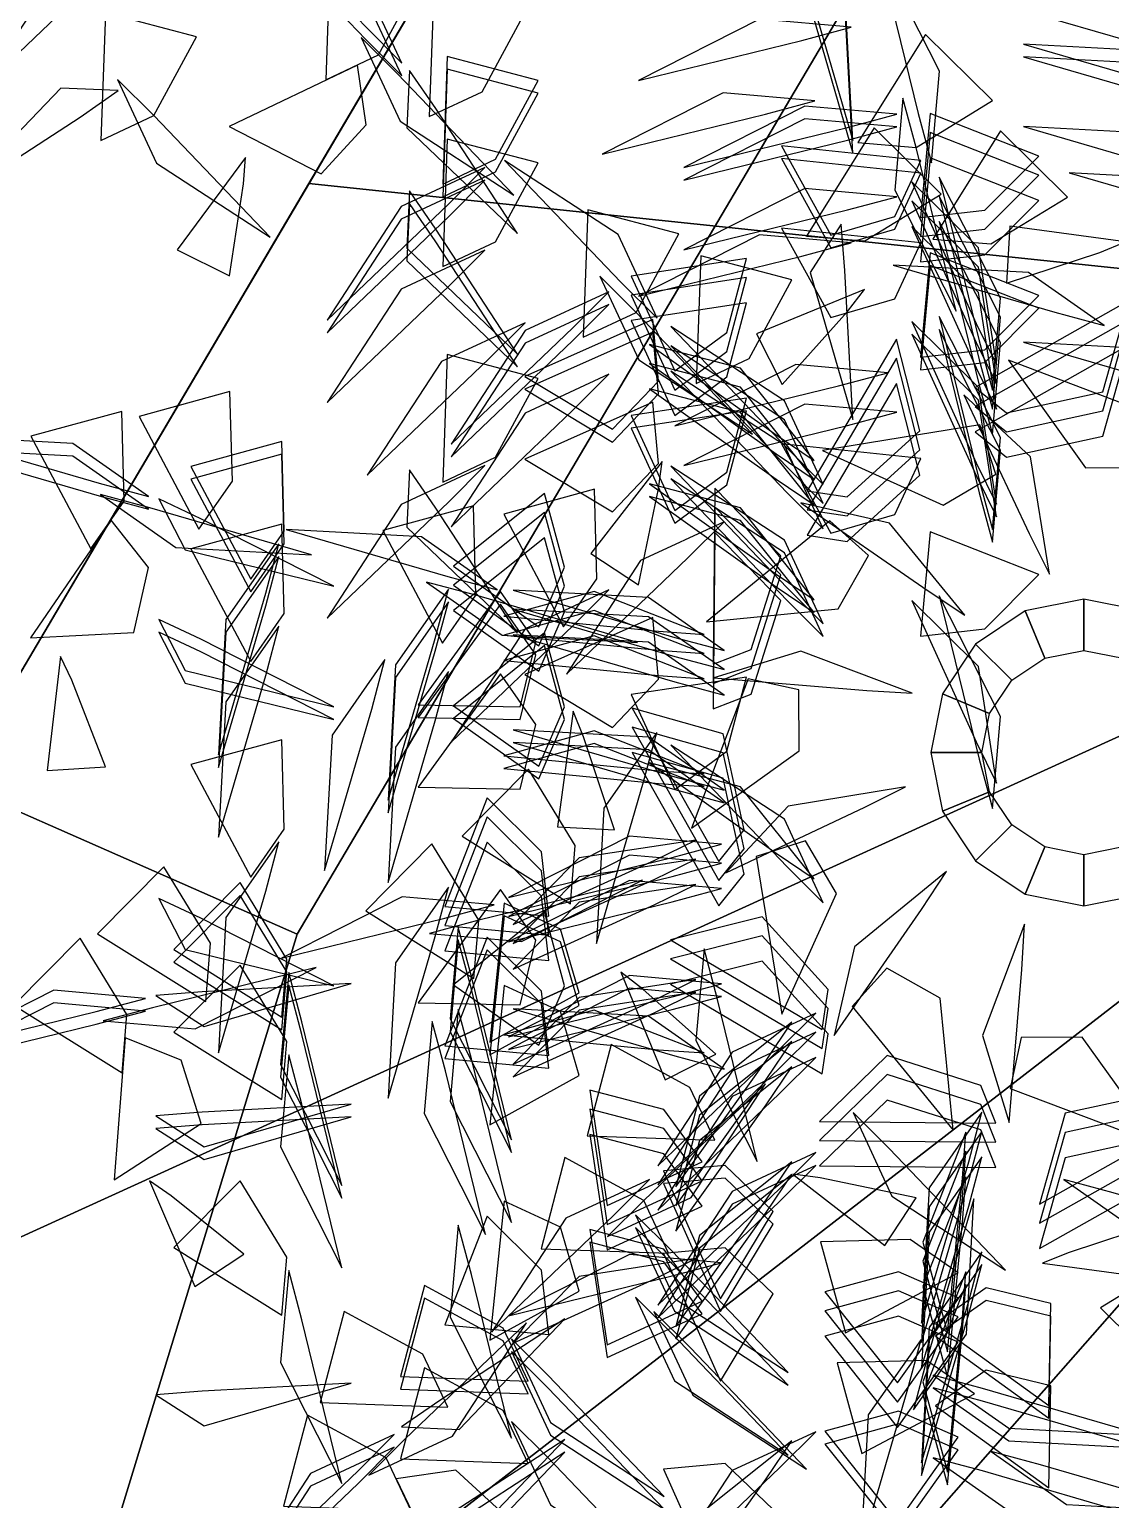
# Model space of a CAD drawing. Header units: millimetres. Extents: x 116.8 to 135.8, y -35.1 to -13.1.
# Drawn here: x 119.244 to 120.117, y -16.341 to -15.154 of the extents above; entities that cross this region are included whole.
import ezdxf

# ---------------------------------------------------------------- set-up
doc = ezdxf.new("R2010")
doc.units = ezdxf.units.MM
for name, color, linetype in [('FOGLIE', 62, 'CONTINUOUS'), ('GAMBO', 36, 'CONTINUOUS'), ('PARETE_INTERNA', 7, 'CONTINUOUS'), ('PRATO', 83, 'CONTINUOUS'), ('RIVESTIMENTO', 33, 'CONTINUOUS')]:
    doc.layers.add(name, color=color, linetype=linetype)

msp = doc.modelspace()

# ---------------------------------------------------------------- linework, layer by layer
at = {"layer": 'FOGLIE'}
for points in [[(119.515682, -15.15158, 4.314046), (119.54485, -15.180748, 4.314046), (119.513391, -15.113207, 4.248857), (119.421664, -15.053372, 4.306476)], [(119.515682, -15.161821, 4.457389), (119.54485, -15.190989, 4.457389), (119.513391, -15.123448, 4.392201), (119.421664, -15.063613, 4.44982)], [(119.303243, -15.107682, 1.961994), (119.332412, -15.078513, 1.961994), (119.26487, -15.109972, 1.896805), (119.205036, -15.2017, 1.954424)], [(119.902461, -15.122912, 4.366894), (119.899405, -15.085533, 4.349719), (119.874446, -15.12464, 4.437175), (119.909032, -15.243258, 4.43026)], [(119.526017, -15.17419, 1.951303), (119.560495, -15.110618, 1.918048), (119.486961, -15.091314, 1.811935), (119.483328, -15.194269, 1.925459)], [(119.902461, -15.133153, 4.510238), (119.899405, -15.095774, 4.493062), (119.874446, -15.134881, 4.580519), (119.909032, -15.253499, 4.573603)], [(119.961777, -15.221637, 3.83829), (119.972454, -15.261481, 3.83829), (119.97898, -15.187259, 3.773101), (119.929459, -15.089577, 3.83072)], [(119.609701, -15.203929, 1.708079), (119.644179, -15.140357, 1.674825), (119.570646, -15.121053, 1.568711), (119.567012, -15.224008, 1.682236)], [(120.130709, -15.162567, 1.772226), (120.170554, -15.173243, 1.772226), (120.109539, -15.13048, 1.707038), (120.000183, -15.124525, 1.764657)], [(119.34454, -15.22314, 2.373953), (119.379018, -15.159568, 2.340699), (119.305484, -15.140263, 2.234585), (119.301851, -15.243219, 2.348109)], [(119.867861, -15.162528, 2.026142), (119.907706, -15.151851, 2.026142), (119.833484, -15.145325, 1.960954), (119.735802, -15.194846, 2.018573)], [(119.960115, -15.248968, 4.167042), (120.02176, -15.211151, 4.133788), (119.96773, -15.157667, 4.027674), (119.913105, -15.245012, 4.141199)], [(119.54114, -15.189313, 4.690909), (119.511972, -15.160145, 4.690909), (119.54343, -15.227687, 4.62572), (119.635158, -15.287521, 4.683339)], [(120.177371, -15.203577, 2.807025), (120.217215, -15.214253, 2.807025), (120.1562, -15.17149, 2.741837), (120.046845, -15.165535, 2.799456)], [(119.516039, -15.230574, 4.709379), (119.509105, -15.182401, 4.646392), (119.405393, -15.232042, 4.584589), (119.479766, -15.270118, 4.713118)], [(119.620536, -15.258468, 3.226653), (119.655015, -15.194896, 3.193399), (119.581481, -15.175592, 3.087285), (119.577847, -15.278547, 3.200809)], [(120.177371, -15.213818, 2.453787), (120.217215, -15.224494, 2.453787), (120.1562, -15.181731, 2.388598), (120.046845, -15.175776, 2.446217)], [(119.34454, -15.22314, 2.373953), (119.315371, -15.193972, 2.373953), (119.34683, -15.261513, 2.308765), (119.438558, -15.321348, 2.366383)], [(119.572356, -15.217535, 4.034133), (119.55102, -15.186692, 4.016958), (119.548959, -15.233039, 4.104414), (119.638219, -15.318472, 4.097499)], [(119.620536, -15.26871, 2.873414), (119.655015, -15.205137, 2.84016), (119.581481, -15.185833, 2.734046), (119.577847, -15.288788, 2.84757)], [(119.284987, -15.224363, 2.605883), (119.31583, -15.203026, 2.623059), (119.269482, -15.200965, 2.535602), (119.184049, -15.290226, 2.542517)], [(119.838498, -15.22201, 1.772226), (119.878342, -15.211334, 1.772226), (119.80412, -15.204807, 1.707038), (119.706438, -15.254328, 1.764657)], [(119.904533, -15.232823, 2.807025), (119.944378, -15.222146, 2.807025), (119.870156, -15.21562, 2.741837), (119.772474, -15.265141, 2.799456)], [(119.960115, -15.248968, 1.895174), (119.949438, -15.209123, 1.895174), (119.942911, -15.283345, 1.829986), (119.992433, -15.381027, 1.887605)], [(119.904533, -15.243064, 2.453787), (119.944378, -15.232388, 2.453787), (119.870156, -15.225861, 2.388598), (119.772474, -15.275382, 2.446217)], [(120.01546, -15.299673, 3.701338), (120.059017, -15.255858, 3.651148), (119.971304, -15.221488, 3.560788), (119.963493, -15.305538, 3.688754)], [(119.620536, -15.325036, 2.207891), (119.655015, -15.261463, 2.174637), (119.581481, -15.242159, 2.068523), (119.577847, -15.345115, 2.182048)], [(119.918599, -15.324456, 2.683996), (119.980245, -15.286639, 2.650742), (119.926214, -15.233155, 2.544628), (119.87159, -15.3205, 2.658152)], [(120.01546, -15.315035, 4.069935), (120.059017, -15.271219, 4.019745), (119.971304, -15.236849, 3.929385), (119.963493, -15.3209, 4.057351)], [(120.020485, -15.326894, 1.692042), (120.082131, -15.289078, 1.658788), (120.028101, -15.235593, 1.552674), (119.973476, -15.322938, 1.666199)], [(120.177371, -15.270144, 1.788264), (120.217215, -15.280821, 1.788264), (120.1562, -15.238057, 1.723076), (120.046845, -15.232103, 1.780695)], [(119.942781, -15.304684, 2.882125), (119.963779, -15.259363, 2.820147), (119.851378, -15.247636, 2.754812), (119.891186, -15.319769, 2.884092)], [(119.417084, -15.278278, 1.745009), (119.418692, -15.257098, 1.709648), (119.363349, -15.331562, 1.744193), (119.405678, -15.352543, 1.85857)], [(119.582682, -15.294379, 3.044903), (119.61185, -15.265211, 3.044903), (119.544309, -15.296669, 2.979715), (119.484474, -15.388397, 3.037334)], [(119.721734, -15.357632, 3.83829), (119.750902, -15.3868, 3.83829), (119.719443, -15.319259, 3.773101), (119.627715, -15.259424, 3.83072)], [(119.942781, -15.314925, 2.528886), (119.963779, -15.269605, 2.466908), (119.851378, -15.257878, 2.401574), (119.891186, -15.33001, 2.530853)], [(120.01546, -15.335518, 3.552876), (120.059017, -15.291702, 3.502686), (119.971304, -15.257332, 3.412325), (119.963493, -15.341382, 3.540291)], [(119.582682, -15.30462, 2.691664), (119.61185, -15.275452, 2.691664), (119.544309, -15.306911, 2.626476), (119.484474, -15.398638, 2.684095)], [(120.00862, -15.390999, 3.655605), (120.024873, -15.424327, 3.637532), (120.010512, -15.330126, 3.610681), (119.956598, -15.276809, 3.708479)], [(120.010904, -15.404981, 3.659213), (120.021581, -15.444825, 3.659213), (120.028107, -15.370603, 3.594025), (119.978586, -15.272921, 3.651644)], [(120.214043, -15.307382, 2.502247), (120.253887, -15.318058, 2.502247), (120.192873, -15.275295, 2.437058), (120.083517, -15.26934, 2.494677)], [(119.572356, -15.314827, 4.366894), (119.55102, -15.283983, 4.349719), (119.548959, -15.330331, 4.437175), (119.638219, -15.415764, 4.43026)], [(119.904533, -15.29939, 1.788264), (119.944378, -15.288714, 1.788264), (119.870156, -15.282187, 1.723076), (119.772474, -15.331709, 1.780695)], [(120.010904, -15.420343, 4.02781), (120.021581, -15.460187, 4.02781), (120.028107, -15.385965, 3.962622), (119.978586, -15.288283, 4.020241)], [(119.572356, -15.325068, 4.510238), (119.55102, -15.294224, 4.493062), (119.548959, -15.340572, 4.580519), (119.638219, -15.426005, 4.573603)], [(119.733959, -15.382133, 4.167042), (119.768438, -15.31856, 4.133788), (119.694904, -15.299256, 4.027674), (119.69127, -15.402211, 4.141199)], [(120.00862, -15.406361, 4.024202), (120.024873, -15.439689, 4.006129), (120.010512, -15.345488, 3.979278), (119.956598, -15.29217, 4.077076)], [(119.902461, -15.348218, 1.392521), (119.899405, -15.310839, 1.375345), (119.874446, -15.349946, 1.462802), (119.909032, -15.468564, 1.455887)], [(120.00862, -15.426843, 3.507142), (120.024873, -15.460171, 3.489069), (120.010512, -15.36597, 3.462218), (119.956598, -15.312653, 3.560017)], [(120.010904, -15.440825, 3.51075), (120.021581, -15.48067, 3.51075), (120.028107, -15.406448, 3.445562), (119.978586, -15.308766, 3.503181)], [(120.108228, -15.333657, 2.195368), (120.128981, -15.325186, 2.16074), (120.035664, -15.312562, 2.191292), (120.033098, -15.358434, 2.306197)], [(119.867861, -15.336628, 2.502247), (119.907706, -15.325952, 2.502247), (119.833484, -15.319425, 2.437058), (119.735802, -15.368946, 2.494677)], [(119.942781, -15.371252, 1.863364), (119.963779, -15.325931, 1.801386), (119.851378, -15.314204, 1.736051), (119.891186, -15.386336, 1.86533)], [(119.582682, -15.360947, 2.026142), (119.61185, -15.331778, 2.026142), (119.544309, -15.363237, 1.960954), (119.484474, -15.454965, 2.018573)], [(119.825205, -15.419433, 1.692042), (119.859683, -15.355861, 1.658788), (119.786149, -15.336556, 1.552674), (119.782516, -15.439512, 1.666199)], [(120.01546, -15.412327, 4.402697), (120.059017, -15.368511, 4.352507), (119.971304, -15.334141, 4.262146), (119.963493, -15.418191, 4.390112)], [(119.807243, -15.398372, 3.701338), (119.823056, -15.338648, 3.651148), (119.729909, -15.35274, 3.560788), (119.76517, -15.429435, 3.688754)], [(120.071895, -15.382063, 1.76688), (120.11174, -15.39274, 1.76688), (120.050725, -15.349976, 1.701692), (119.941369, -15.344022, 1.759311)], [(120.01546, -15.422568, 4.54604), (120.059017, -15.378752, 4.49585), (119.971304, -15.344382, 4.405489), (119.963493, -15.428432, 4.533455)], [(119.733959, -15.382133, 1.895174), (119.704791, -15.352964, 1.895174), (119.736249, -15.420506, 1.829986), (119.827977, -15.48034, 1.887605)], [(119.807243, -15.413734, 4.069935), (119.823056, -15.35401, 4.019745), (119.729909, -15.368101, 3.929385), (119.76517, -15.444797, 4.057351)], [(119.682872, -15.394569, 2.807025), (119.71204, -15.365401, 2.807025), (119.644499, -15.39686, 2.741837), (119.584664, -15.488587, 2.799456)], [(119.904574, -15.381419, 2.195368), (119.918311, -15.363707, 2.16074), (119.831184, -15.399432, 2.191292), (119.851898, -15.440442, 2.306197)], [(120.033125, -15.463212, 3.396043), (120.11067, -15.446273, 3.402037), (120.131457, -15.372864, 3.296116), (120.007589, -15.442721, 3.353366)], [(119.682872, -15.404811, 2.453787), (119.71204, -15.375642, 2.453787), (119.644499, -15.407101, 2.388598), (119.584664, -15.498829, 2.446217)], [(119.807243, -15.434217, 3.552876), (119.823056, -15.374492, 3.502686), (119.729909, -15.388584, 3.412325), (119.76517, -15.465279, 3.540291)], [(119.615157, -15.419595, 1.772226), (119.644325, -15.390427, 1.772226), (119.576784, -15.421886, 1.707038), (119.516949, -15.513613, 1.764657)], [(119.751926, -15.43768, 2.882125), (119.747451, -15.387932, 2.820147), (119.644245, -15.433976, 2.754812), (119.714786, -15.47654, 2.884092)], [(119.855951, -15.491849, 3.659213), (119.885119, -15.521017, 3.659213), (119.85366, -15.453476, 3.594025), (119.761933, -15.393641, 3.651644)], [(120.00862, -15.503652, 4.356963), (120.024873, -15.53698, 4.33889), (120.010512, -15.442779, 4.312039), (119.956598, -15.389462, 4.409838)], [(120.010904, -15.517634, 4.360571), (120.021581, -15.557478, 4.360571), (120.028107, -15.483257, 4.295383), (119.978586, -15.385575, 4.353002)], [(120.010904, -15.527875, 4.503915), (120.021581, -15.56772, 4.503915), (120.028107, -15.493498, 4.438726), (119.978586, -15.395816, 4.496345)], [(120.033125, -15.478574, 3.76464), (120.11067, -15.461635, 3.770634), (120.131457, -15.388226, 3.664713), (120.007589, -15.458083, 3.721963)], [(119.751926, -15.447921, 2.528886), (119.747451, -15.398173, 2.466908), (119.644245, -15.444217, 2.401574), (119.714786, -15.486781, 2.530853)], [(119.846982, -15.480883, 3.655605), (119.877721, -15.501619, 3.637532), (119.818184, -15.427219, 3.610681), (119.744834, -15.408002, 3.708479)], [(119.855951, -15.507211, 4.02781), (119.885119, -15.536379, 4.02781), (119.85366, -15.468838, 3.962622), (119.761933, -15.409003, 4.020241)], [(119.90431, -15.531169, 3.396043), (119.962997, -15.477726, 3.402037), (119.944294, -15.403759, 3.296116), (119.87195, -15.526191, 3.353366)], [(120.00862, -15.513893, 4.500307), (120.024873, -15.547221, 4.482233), (120.010512, -15.45302, 4.455383), (119.956598, -15.399703, 4.553181)], [(120.033125, -15.499056, 3.247581), (120.11067, -15.482117, 3.253574), (120.131457, -15.408709, 3.147653), (120.007589, -15.478565, 3.204903)], [(120.177371, -15.444245, 2.264369), (120.217215, -15.454921, 2.264369), (120.1562, -15.412158, 2.19918), (120.046845, -15.406203, 2.256799)], [(119.620536, -15.499136, 2.683996), (119.655015, -15.435564, 2.650742), (119.581481, -15.41626, 2.544628), (119.577847, -15.519215, 2.658152)], [(119.90431, -15.54653, 3.76464), (119.962997, -15.493088, 3.770634), (119.944294, -15.419121, 3.664713), (119.87195, -15.541553, 3.721963)], [(120.146282, -15.507371, 2.172488), (120.155085, -15.46639, 2.104819), (120.034578, -15.420746, 2.083968), (120.096872, -15.507747, 2.193746)], [(119.682872, -15.461137, 1.788264), (119.712041, -15.431969, 1.788264), (119.644499, -15.463427, 1.723076), (119.584665, -15.555155, 1.780695)], [(119.846982, -15.496245, 4.024202), (119.877721, -15.516981, 4.006129), (119.818184, -15.442581, 3.979278), (119.744834, -15.423364, 4.077076)], [(119.855951, -15.527693, 3.51075), (119.885119, -15.556862, 3.51075), (119.85366, -15.48932, 3.445562), (119.761933, -15.429486, 3.503181)], [(119.897312, -15.441507, 1.76688), (119.937156, -15.43083, 1.76688), (119.862934, -15.424304, 1.701692), (119.765252, -15.473825, 1.759311)], [(119.846982, -15.516727, 3.507142), (119.877721, -15.537463, 3.489069), (119.818184, -15.463063, 3.462218), (119.744834, -15.443846, 3.560017)], [(119.90431, -15.567013, 3.247581), (119.962997, -15.51357, 3.253574), (119.944294, -15.439603, 3.147653), (119.87195, -15.562035, 3.204903)], [(119.407973, -15.518335, 1.708079), (119.406046, -15.44604, 1.674825), (119.332711, -15.466089, 1.568711), (119.381042, -15.557068, 1.682236)], [(119.751926, -15.504247, 1.863364), (119.747451, -15.454499, 1.801386), (119.644245, -15.500544, 1.736051), (119.714786, -15.543108, 1.86533)], [(119.807243, -15.511025, 4.402697), (119.823056, -15.451301, 4.352507), (119.729909, -15.465393, 4.262146), (119.76517, -15.542088, 4.390112)], [(119.904533, -15.473491, 2.264369), (119.944378, -15.462814, 2.264369), (119.870156, -15.456288, 2.19918), (119.772474, -15.505809, 2.256799)], [(120.051351, -15.560762, 3.034303), (120.067825, -15.593428, 3.015248), (120.05228, -15.498715, 2.990982), (119.998509, -15.448561, 3.090518)], [(119.32063, -15.534423, 1.951303), (119.318704, -15.462128, 1.918048), (119.245369, -15.482177, 1.811935), (119.2937, -15.573156, 1.925459)], [(119.807243, -15.521267, 4.54604), (119.823056, -15.461542, 4.49585), (119.729909, -15.475634, 4.405489), (119.76517, -15.552329, 4.533455)], [(120.024386, -15.512833, 2.172488), (120.01152, -15.472941, 2.104819), (119.884336, -15.493666, 2.083968), (119.981784, -15.537864, 2.193746)], [(119.300375, -15.520009, 4.314046), (119.340219, -15.530685, 4.314046), (119.279205, -15.487922, 4.248857), (119.169849, -15.481968, 4.306476)], [(119.449746, -15.558778, 3.226653), (119.447819, -15.486483, 3.193399), (119.374485, -15.506532, 3.087285), (119.422816, -15.597511, 3.200809)], [(119.942781, -15.545352, 2.339468), (119.963779, -15.500031, 2.277491), (119.851378, -15.488304, 2.212156), (119.891186, -15.560436, 2.341435)], [(119.300375, -15.53025, 4.457389), (119.340219, -15.540927, 4.457389), (119.279205, -15.498163, 4.392201), (119.169849, -15.492209, 4.44982)], [(119.449746, -15.569019, 2.873414), (119.447819, -15.496724, 2.84016), (119.374485, -15.516773, 2.734046), (119.422816, -15.607752, 2.84757)], [(119.752085, -15.524609, 2.195368), (119.755126, -15.502401, 2.16074), (119.697534, -15.576904, 2.191292), (119.735978, -15.602062, 2.306197)], [(119.582682, -15.535047, 2.502247), (119.61185, -15.505879, 2.502247), (119.544309, -15.537337, 2.437058), (119.484474, -15.629065, 2.494677)], [(119.572356, -15.540133, 1.392521), (119.55102, -15.509289, 1.375345), (119.548959, -15.555637, 1.462802), (119.638219, -15.64107, 1.455887)], [(119.855951, -15.604502, 4.360571), (119.885119, -15.633671, 4.360571), (119.85366, -15.566129, 4.295383), (119.761933, -15.506295, 4.353002)], [(119.702356, -15.597215, 1.692042), (119.700429, -15.52492, 1.658788), (119.627095, -15.544969, 1.552674), (119.675426, -15.635948, 1.666199)], [(119.846982, -15.593536, 4.356963), (119.877721, -15.614272, 4.33889), (119.818184, -15.539872, 4.312039), (119.744834, -15.520655, 4.409838)], [(119.855951, -15.614744, 4.503915), (119.885119, -15.643912, 4.503915), (119.85366, -15.57637, 4.438726), (119.761933, -15.516536, 4.496345)], [(119.826732, -15.654428, 3.396043), (119.850834, -15.578802, 3.402037), (119.797654, -15.524096, 3.296116), (119.796218, -15.666298, 3.353366)], [(119.341289, -15.539958, 4.690909), (119.301445, -15.529282, 4.690909), (119.362459, -15.572045, 4.62572), (119.471815, -15.578, 4.683339)], [(119.382434, -15.548791, 4.034133), (119.348535, -15.532748, 4.016958), (119.369923, -15.573916, 4.104414), (119.489942, -15.603273, 4.097499)], [(119.604685, -15.610535, 4.167042), (119.602758, -15.53824, 4.133788), (119.529424, -15.558289, 4.027674), (119.577755, -15.649268, 4.141199)], [(119.676271, -15.587957, 3.701338), (119.660103, -15.528327, 3.651148), (119.586481, -15.587105, 3.560788), (119.655366, -15.635894, 3.688754)], [(119.846982, -15.603777, 4.500307), (119.877721, -15.624513, 4.482233), (119.818184, -15.550113, 4.455383), (119.744834, -15.530896, 4.553181)], [(119.826732, -15.66979, 3.76464), (119.850834, -15.594164, 3.770634), (119.797654, -15.539458, 3.664713), (119.796218, -15.681659, 3.721963)], [(119.968869, -15.606536, 3.034303), (119.999469, -15.626589, 3.015248), (119.93865, -15.552338, 2.990982), (119.867006, -15.535789, 3.090518)], [(119.340181, -15.588241, 4.709379), (119.31009, -15.549989, 4.646392), (119.245093, -15.644836, 4.584589), (119.32854, -15.640623, 4.713118)], [(119.676271, -15.603319, 4.069935), (119.660103, -15.543689, 4.019745), (119.586481, -15.602466, 3.929385), (119.655366, -15.651256, 4.057351)], [(119.77584, -15.580278, 1.76688), (119.805008, -15.55111, 1.76688), (119.737466, -15.582568, 1.701692), (119.677632, -15.674296, 1.759311)], [(119.921553, -15.578511, 2.172488), (119.890464, -15.550396, 2.104819), (119.790682, -15.631937, 2.083968), (119.897173, -15.621489, 2.193746)], [(119.449746, -15.625346, 2.207891), (119.447819, -15.553051, 2.174637), (119.374485, -15.5731, 2.068523), (119.422816, -15.664079, 2.182048)], [(119.581847, -15.595429, 3.83829), (119.621692, -15.606106, 3.83829), (119.560677, -15.563342, 3.773101), (119.451321, -15.557388, 3.83072)], [(119.826732, -15.690272, 3.247581), (119.850834, -15.614646, 3.253574), (119.797654, -15.55994, 3.147653), (119.796218, -15.702142, 3.204903)], [(120.01546, -15.637633, 1.428323), (120.059017, -15.593817, 1.378133), (119.971304, -15.559447, 1.287773), (119.963493, -15.643497, 1.415739)], [(119.434919, -15.608804, 3.044903), (119.445595, -15.56896, 3.044903), (119.402832, -15.629974, 2.979715), (119.396878, -15.73933, 3.037334)], [(119.676271, -15.623801, 3.552876), (119.660103, -15.564171, 3.502686), (119.586481, -15.622949, 3.412325), (119.655366, -15.671739, 3.540291)], [(119.434919, -15.619045, 2.691664), (119.445595, -15.579201, 2.691664), (119.402832, -15.640216, 2.626476), (119.396878, -15.749571, 2.684095)], [(119.571782, -15.645476, 2.807025), (119.582458, -15.605632, 2.807025), (119.539695, -15.666647, 2.741837), (119.53374, -15.776002, 2.799456)], [(119.653139, -15.648284, 2.882125), (119.624389, -15.607439, 2.820147), (119.558033, -15.698917, 2.754812), (119.640405, -15.700508, 2.884092)], [(119.604685, -15.610535, 1.895174), (119.564841, -15.599858, 1.895174), (119.625855, -15.642622, 1.829986), (119.735211, -15.648576, 1.887605)], [(119.682872, -15.635237, 2.264369), (119.71204, -15.606069, 2.264369), (119.644499, -15.637528, 2.19918), (119.584664, -15.729255, 2.256799)], [(119.75194, -15.639544, 3.655605), (119.78893, -15.642132, 3.637532), (119.700169, -15.607468, 3.610681), (119.627038, -15.627501, 3.708479)], [(119.765191, -15.644556, 3.659213), (119.805036, -15.655232, 3.659213), (119.744021, -15.612469, 3.594025), (119.634665, -15.606515, 3.651644)], [(120.010904, -15.74294, 1.386198), (120.021581, -15.782785, 1.386198), (120.028107, -15.708563, 1.32101), (119.978586, -15.610881, 1.378628)], [(119.571782, -15.655718, 2.453787), (119.582458, -15.615873, 2.453787), (119.539695, -15.676888, 2.388598), (119.53374, -15.786244, 2.446217)], [(119.653139, -15.658525, 2.528886), (119.624389, -15.61768, 2.466908), (119.558033, -15.709158, 2.401574), (119.640405, -15.71075, 2.530853)], [(119.765191, -15.659918, 4.02781), (119.805036, -15.670594, 4.02781), (119.744021, -15.627831, 3.962622), (119.634665, -15.621877, 4.020241)], [(120.00862, -15.728958, 1.38259), (120.024873, -15.762286, 1.364516), (120.010512, -15.668085, 1.337666), (119.956598, -15.614768, 1.435464)], [(119.382434, -15.646082, 4.366894), (119.348535, -15.630039, 4.349719), (119.369923, -15.671208, 4.437175), (119.489942, -15.700565, 4.43026)], [(119.75194, -15.654905, 4.024202), (119.78893, -15.657493, 4.006129), (119.700169, -15.62283, 3.979278), (119.627038, -15.642863, 4.077076)], [(119.751926, -15.678348, 2.339468), (119.747451, -15.6286, 2.277491), (119.644245, -15.674644, 2.212156), (119.714786, -15.717208, 2.341435)], [(119.382434, -15.656323, 4.510238), (119.348535, -15.64028, 4.493062), (119.369923, -15.681449, 4.580519), (119.489942, -15.710806, 4.573603)], [(119.434919, -15.675372, 2.026142), (119.445595, -15.635528, 2.026142), (119.402832, -15.696542, 1.960954), (119.396878, -15.805898, 2.018573)], [(119.676271, -15.70061, 4.402697), (119.660103, -15.64098, 4.352507), (119.586481, -15.699758, 4.262146), (119.655366, -15.748548, 4.390112)], [(119.75194, -15.675388, 3.507142), (119.78893, -15.677976, 3.489069), (119.700169, -15.643312, 3.462218), (119.627038, -15.663345, 3.560017)], [(119.765191, -15.6804, 3.51075), (119.805036, -15.691077, 3.51075), (119.744021, -15.648313, 3.445562), (119.634665, -15.642359, 3.503181)], [(119.676271, -15.710851, 4.54604), (119.660103, -15.651222, 4.49585), (119.586481, -15.709999, 4.405489), (119.655366, -15.758789, 4.533455)], [(119.920325, -15.687419, 3.034303), (119.956852, -15.689485, 3.015248), (119.867055, -15.655591, 2.990982), (119.796735, -15.677081, 3.090518)], [(119.278336, -15.679031, 1.745009), (119.269138, -15.659885, 1.709648), (119.258442, -15.752044, 1.744193), (119.30559, -15.74905, 1.85857)], [(119.520531, -15.702379, 1.772226), (119.531207, -15.662535, 1.772226), (119.488444, -15.723549, 1.707038), (119.482489, -15.832905, 1.764657)], [(119.571782, -15.712044, 1.788264), (119.582458, -15.6722, 1.788264), (119.539695, -15.733214, 1.723076), (119.53374, -15.84257, 1.780695)], [(119.653139, -15.714852, 1.863364), (119.624389, -15.674007, 1.801386), (119.558033, -15.765485, 1.736051), (119.640405, -15.767076, 1.86533)], [(119.807243, -15.736332, 1.428323), (119.823056, -15.676607, 1.378133), (119.729909, -15.690699, 1.287773), (119.76517, -15.767394, 1.415739)], [(119.865335, -15.686807, 2.172488), (119.824354, -15.678003, 2.104819), (119.77871, -15.79851, 2.083968), (119.865711, -15.736217, 2.193746)], [(119.691621, -15.72486, 2.195368), (119.68315, -15.704107, 2.16074), (119.670526, -15.797425, 2.191292), (119.716398, -15.79999, 2.306197)], [(119.821176, -15.799963, 3.396043), (119.804237, -15.722418, 3.402037), (119.730828, -15.701631, 3.296116), (119.800685, -15.8255, 3.353366)], [(119.821176, -15.815325, 3.76464), (119.804237, -15.73778, 3.770634), (119.730828, -15.716993, 3.664713), (119.800685, -15.840861, 3.721963)], [(119.449746, -15.799446, 2.683996), (119.447819, -15.727151, 2.650742), (119.374485, -15.7472, 2.544628), (119.422816, -15.838179, 2.658152)], [(119.75194, -15.752197, 4.356963), (119.78893, -15.754785, 4.33889), (119.700169, -15.720121, 4.312039), (119.627038, -15.740154, 4.409838)], [(119.765191, -15.757209, 4.360571), (119.805036, -15.767886, 4.360571), (119.744021, -15.725122, 4.295383), (119.634665, -15.719168, 4.353002)], [(119.765191, -15.76745, 4.503915), (119.805036, -15.778127, 4.503915), (119.744021, -15.735363, 4.438726), (119.634665, -15.729409, 4.496345)], [(119.740027, -15.761193, 1.76688), (119.750704, -15.721349, 1.76688), (119.70794, -15.782363, 1.701692), (119.701986, -15.891719, 1.759311)], [(119.75194, -15.762438, 4.500307), (119.78893, -15.765026, 4.482233), (119.700169, -15.730362, 4.455383), (119.627038, -15.750395, 4.553181)], [(119.821176, -15.835807, 3.247581), (119.804237, -15.758262, 3.253574), (119.730828, -15.737475, 3.147653), (119.800685, -15.861344, 3.204903)], [(119.855951, -15.829809, 1.386198), (119.885119, -15.858977, 1.386198), (119.85366, -15.791435, 1.32101), (119.761933, -15.731601, 1.378628)], [(119.684858, -15.812603, 1.692042), (119.647041, -15.750957, 1.658788), (119.593557, -15.804987, 1.552674), (119.680902, -15.859612, 1.666199)], [(119.846982, -15.818842, 1.38259), (119.877721, -15.839578, 1.364516), (119.818184, -15.765178, 1.337666), (119.744834, -15.745961, 1.435464)], [(119.657637, -15.817628, 3.701338), (119.613821, -15.774071, 3.651148), (119.579451, -15.861785, 3.560788), (119.663502, -15.869596, 3.688754)], [(119.918726, -15.781737, 3.034303), (119.951392, -15.765263, 3.015248), (119.856679, -15.780809, 2.990982), (119.806525, -15.83458, 3.090518)], [(119.657637, -15.83299, 4.069935), (119.613821, -15.789433, 4.019745), (119.579451, -15.877146, 3.929385), (119.663502, -15.884957, 4.057351)], [(119.434919, -15.849472, 2.502247), (119.445595, -15.809628, 2.502247), (119.402832, -15.870642, 2.437058), (119.396878, -15.979998, 2.494677)], [(119.606932, -15.872974, 4.167042), (119.569115, -15.811328, 4.133788), (119.515631, -15.865358, 4.027674), (119.602976, -15.919983, 4.141199)], [(119.657637, -15.853472, 3.552876), (119.613821, -15.809915, 3.502686), (119.579451, -15.897629, 3.412325), (119.663502, -15.90544, 3.540291)], [(119.762945, -15.822184, 3.659213), (119.802789, -15.811508, 3.659213), (119.728567, -15.804981, 3.594025), (119.630885, -15.854502, 3.651644)], [(119.748963, -15.824468, 3.655605), (119.782291, -15.808215, 3.637532), (119.68809, -15.822576, 3.610681), (119.634772, -15.876491, 3.708479)], [(119.870797, -15.808702, 2.172488), (119.830905, -15.821568, 2.104819), (119.851629, -15.948752, 2.083968), (119.895828, -15.851304, 2.193746)], [(119.762945, -15.837546, 4.02781), (119.802789, -15.82687, 4.02781), (119.728567, -15.820343, 3.962622), (119.630885, -15.869864, 4.020241)], [(119.748963, -15.83983, 4.024202), (119.782291, -15.823577, 4.006129), (119.68809, -15.837938, 3.979278), (119.634772, -15.891852, 4.077076)], [(119.390474, -15.891483, 1.708079), (119.352658, -15.829837, 1.674825), (119.299173, -15.883867, 1.568711), (119.386518, -15.938492, 1.682236)], [(119.9645, -15.864219, 3.034303), (119.984553, -15.833619, 3.015248), (119.910302, -15.894438, 2.990982), (119.893752, -15.966082, 3.090518)], [(119.451993, -15.904248, 3.226653), (119.414177, -15.842603, 3.193399), (119.360692, -15.896633, 3.087285), (119.448037, -15.951257, 3.200809)], [(119.571782, -15.886144, 2.264369), (119.582458, -15.8463, 2.264369), (119.539695, -15.907315, 2.19918), (119.53374, -16.01667, 2.256799)], [(119.653139, -15.888952, 2.339468), (119.624389, -15.848107, 2.277491), (119.558033, -15.939585, 2.212156), (119.640405, -15.941176, 2.341435)], [(119.606932, -15.872974, 1.895174), (119.567087, -15.88365, 1.895174), (119.641309, -15.890177, 1.829986), (119.738991, -15.840656, 1.887605)], [(119.762945, -15.858028, 3.51075), (119.802789, -15.847352, 3.51075), (119.728567, -15.840825, 3.445562), (119.630885, -15.890346, 3.503181)], [(119.748963, -15.860313, 3.507142), (119.782291, -15.844059, 3.489069), (119.68809, -15.85842, 3.462218), (119.634772, -15.912335, 3.560017)], [(119.382434, -15.871388, 1.392521), (119.348535, -15.855345, 1.375345), (119.369924, -15.896514, 1.462802), (119.489942, -15.925871, 1.455887)], [(119.451993, -15.91449, 2.873414), (119.414177, -15.852844, 2.84016), (119.360692, -15.906874, 2.734046), (119.448037, -15.961499, 2.84757)], [(119.579601, -15.871311, 3.83829), (119.619445, -15.860635, 3.83829), (119.545223, -15.854108, 3.773101), (119.447541, -15.903629, 3.83072)], [(119.672889, -15.880067, 2.882125), (119.627569, -15.859069, 2.820147), (119.615842, -15.971469, 2.754812), (119.687974, -15.931661, 2.884092)], [(119.676271, -15.925916, 1.428323), (119.660103, -15.866287, 1.378133), (119.586481, -15.925064, 1.287773), (119.655366, -15.973854, 1.415739)], [(119.672889, -15.890308, 2.528886), (119.627569, -15.86931, 2.466908), (119.615842, -15.98171, 2.401574), (119.687974, -15.941902, 2.530853)], [(119.889133, -15.928778, 3.396043), (119.83569, -15.870092, 3.402037), (119.761723, -15.888794, 3.296116), (119.884155, -15.961139, 3.353366)], [(119.601028, -15.918314, 2.807025), (119.590352, -15.878469, 2.807025), (119.583825, -15.952691, 2.741837), (119.633346, -16.050373, 2.799456)], [(120.045382, -15.912763, 3.034303), (120.047449, -15.876236, 3.015248), (120.013555, -15.966033, 2.990982), (120.035045, -16.036353, 3.090518)], [(119.322877, -15.949086, 1.951303), (119.285061, -15.88744, 1.918048), (119.231576, -15.94147, 1.811935), (119.318921, -15.996095, 1.925459)], [(119.657637, -15.930281, 4.402697), (119.613821, -15.886724, 4.352507), (119.579451, -15.974438, 4.262146), (119.663502, -15.982249, 4.390112)], [(119.601028, -15.928555, 2.453787), (119.590352, -15.888711, 2.453787), (119.583825, -15.962932, 2.388598), (119.633346, -16.060615, 2.446217)], [(119.889133, -15.94414, 3.76464), (119.83569, -15.885453, 3.770634), (119.761723, -15.904156, 3.664713), (119.884155, -15.9765, 3.721963)], [(119.657637, -15.940522, 4.54604), (119.613821, -15.896965, 4.49585), (119.579451, -15.984679, 4.405489), (119.663502, -15.99249, 4.533455)], [(119.889133, -15.964622, 3.247581), (119.83569, -15.905936, 3.253574), (119.761723, -15.924638, 3.147653), (119.884155, -15.996983, 3.204903)], [(119.799471, -15.935777, 1.76688), (119.788794, -15.895932, 1.76688), (119.782268, -15.970154, 1.701692), (119.831789, -16.067836, 1.759311)], [(119.343535, -15.943551, 4.690909), (119.303691, -15.954227, 4.690909), (119.377913, -15.960754, 4.62572), (119.475595, -15.911232, 4.683339)], [(119.451993, -15.970816, 2.207891), (119.414177, -15.90917, 2.174637), (119.360692, -15.9632, 2.068523), (119.448037, -16.017825, 2.182048)], [(119.464165, -15.954986, 3.044903), (119.453489, -15.915142, 3.044903), (119.446962, -15.989363, 2.979715), (119.496483, -16.087046, 3.037334)], [(119.762945, -15.934837, 4.360571), (119.802789, -15.924161, 4.360571), (119.728567, -15.917634, 4.295383), (119.630885, -15.967155, 4.353002)], [(119.739383, -15.928514, 2.195368), (119.721671, -15.914777, 2.16074), (119.757396, -16.001905, 2.191292), (119.798405, -15.98119, 2.306197)], [(119.936475, -15.911536, 2.172488), (119.90836, -15.942624, 2.104819), (119.9899, -16.042407, 2.083968), (119.979453, -15.935915, 2.193746)], [(119.298128, -15.946731, 4.314046), (119.337973, -15.936055, 4.314046), (119.263751, -15.929528, 4.248857), (119.166069, -15.979049, 4.306476)], [(119.383585, -15.930627, 4.034133), (119.346205, -15.933683, 4.016958), (119.385313, -15.958642, 4.104414), (119.50393, -15.924057, 4.097499)], [(119.464165, -15.965227, 2.691664), (119.453489, -15.925383, 2.691664), (119.446962, -15.999605, 2.626476), (119.496483, -16.097287, 2.684095)], [(119.672889, -15.946634, 1.863364), (119.627569, -15.925636, 1.801386), (119.615842, -16.038037, 1.736051), (119.687974, -15.998229, 1.86533)], [(119.762945, -15.945078, 4.503915), (119.802789, -15.934402, 4.503915), (119.728567, -15.927875, 4.438726), (119.630885, -15.977396, 4.496345)], [(119.748963, -15.937122, 4.356963), (119.782291, -15.920868, 4.33889), (119.68809, -15.935229, 4.312039), (119.634772, -15.989144, 4.409838)], [(119.748963, -15.947363, 4.500307), (119.782291, -15.931109, 4.482233), (119.68809, -15.94547, 4.455383), (119.634772, -15.999385, 4.553181)], [(119.298128, -15.956972, 4.457389), (119.337973, -15.946296, 4.457389), (119.263751, -15.939769, 4.392201), (119.166069, -15.989291, 4.44982)], [(119.579974, -15.994591, 1.772226), (119.569298, -15.954746, 1.772226), (119.562771, -16.028968, 1.707038), (119.612292, -16.12665, 1.764657)], [(119.601028, -15.984882, 1.788264), (119.590352, -15.945037, 1.788264), (119.583825, -16.019259, 1.723076), (119.633346, -16.116941, 1.780695)], [(119.75194, -15.977503, 1.38259), (119.78893, -15.980091, 1.364516), (119.700169, -15.945427, 1.337666), (119.627038, -15.96546, 1.435464)], [(119.765191, -15.982515, 1.386198), (119.805036, -15.993192, 1.386198), (119.744021, -15.950428, 1.32101), (119.634665, -15.944474, 1.378628)], [(119.849813, -15.977137, 3.659213), (119.878981, -15.947969, 3.659213), (119.81144, -15.979428, 3.594025), (119.751605, -16.071155, 3.651644)], [(119.849813, -15.992499, 4.02781), (119.878981, -15.963331, 4.02781), (119.81144, -15.99479, 3.962622), (119.751605, -16.086517, 4.020241)], [(119.838847, -15.986107, 3.655605), (119.859583, -15.955367, 3.637532), (119.785183, -16.014904, 3.610681), (119.765966, -16.088255, 3.708479)], [(119.366718, -15.985919, 4.709379), (119.321532, -15.967837, 4.646392), (119.312666, -16.082475, 4.584589), (119.382827, -16.037104, 4.713118)], [(119.777397, -16.007884, 1.692042), (119.713825, -15.973405, 1.658788), (119.69452, -16.046939, 1.552674), (119.797476, -16.050573, 1.666199)], [(119.838847, -16.001469, 4.024202), (119.859583, -15.970729, 4.006129), (119.785183, -16.030266, 3.979278), (119.765966, -16.103616, 4.077076)], [(120.04477, -15.967753, 2.172488), (120.035967, -16.008734, 2.104819), (120.156474, -16.054378, 2.083968), (120.094181, -15.967377, 2.193746)], [(119.464165, -16.021554, 2.026142), (119.453489, -15.981709, 2.026142), (119.446962, -16.055931, 1.960954), (119.496483, -16.153613, 2.018573)], [(119.849813, -16.012982, 3.51075), (119.878981, -15.983813, 3.51075), (119.81144, -16.015272, 3.445562), (119.751605, -16.107, 3.503181)], [(120.012392, -16.006357, 3.396043), (119.936766, -15.982254, 3.402037), (119.88206, -16.035434, 3.296116), (120.024262, -16.036871, 3.353366)], [(119.838847, -16.021951, 3.507142), (119.859583, -15.991211, 3.489069), (119.785183, -16.050749, 3.462218), (119.765966, -16.124099, 3.560017)], [(120.012392, -16.021718, 3.76464), (119.936766, -15.997616, 3.770634), (119.88206, -16.050796, 3.664713), (120.024262, -16.052232, 3.721963)], [(119.756336, -16.025846, 3.701338), (119.696612, -16.010032, 3.651148), (119.710704, -16.103179, 3.560788), (119.787399, -16.067918, 3.688754)], [(119.740097, -16.099129, 1.895174), (119.710928, -16.128297, 1.895174), (119.77847, -16.096839, 1.829986), (119.838304, -16.005111, 1.887605)], [(120.157927, -16.011912, 3.396043), (120.080382, -16.028852, 3.402037), (120.059595, -16.10226, 3.296116), (120.183463, -16.032403, 3.353366)], [(119.383585, -16.027918, 4.366894), (119.346205, -16.030975, 4.349719), (119.385313, -16.055933, 4.437175), (119.50393, -16.021348, 4.43026)], [(119.756336, -16.041207, 4.069935), (119.696612, -16.025394, 4.019745), (119.710704, -16.118541, 3.929385), (119.787399, -16.08328, 4.057351)], [(120.012392, -16.042201, 3.247581), (119.936766, -16.018098, 3.253574), (119.88206, -16.071278, 3.147653), (120.024262, -16.072715, 3.204903)], [(119.383585, -16.03816, 4.510238), (119.346205, -16.041216, 4.493062), (119.385313, -16.066175, 4.580519), (119.50393, -16.031589, 4.573603)], [(119.938242, -16.057249, 1.76688), (119.909074, -16.02808, 1.76688), (119.940532, -16.095622, 1.701692), (120.03226, -16.155456, 1.759311)], [(120.00252, -16.067897, 3.659213), (120.013196, -16.028052, 3.659213), (119.970433, -16.089067, 3.594025), (119.964479, -16.198423, 3.651644)], [(120.157927, -16.027274, 3.76464), (120.080382, -16.044214, 3.770634), (120.059595, -16.117622, 3.664713), (120.183463, -16.047765, 3.721963)], [(119.756336, -16.06169, 3.552876), (119.696612, -16.045876, 3.502686), (119.710704, -16.139023, 3.412325), (119.787399, -16.103763, 3.540291)], [(120.00252, -16.083259, 4.02781), (120.013196, -16.043414, 4.02781), (119.970433, -16.104429, 3.962622), (119.964479, -16.213785, 4.020241)], [(119.997508, -16.081148, 3.655605), (120.000095, -16.044158, 3.637532), (119.965432, -16.132919, 3.610681), (119.985465, -16.206051, 3.708479)], [(120.157927, -16.047756, 3.247581), (120.080382, -16.064696, 3.253574), (120.059595, -16.138104, 3.147653), (120.183463, -16.068247, 3.204903)], [(119.849813, -16.089791, 4.360571), (119.878981, -16.060622, 4.360571), (119.81144, -16.092081, 4.295383), (119.751605, -16.183809, 4.353002)], [(119.997508, -16.09651, 4.024202), (120.000096, -16.05952, 4.006129), (119.965432, -16.148281, 3.979278), (119.985465, -16.221413, 4.077076)], [(119.740097, -16.099129, 4.167042), (119.676524, -16.064651, 4.133788), (119.65722, -16.138184, 4.027674), (119.760175, -16.141818, 4.141199)], [(119.849813, -16.100032, 4.503915), (119.878981, -16.070864, 4.503915), (119.81144, -16.102322, 4.438726), (119.751605, -16.19405, 4.496345)], [(119.805885, -16.070921, 2.882125), (119.756137, -16.075397, 2.820147), (119.802181, -16.178602, 2.754812), (119.844745, -16.108061, 2.884092)], [(119.838847, -16.09876, 4.356963), (119.859583, -16.06802, 4.33889), (119.785183, -16.127557, 4.312039), (119.765966, -16.200908, 4.409838)], [(120.00252, -16.103741, 3.51075), (120.013196, -16.063897, 3.51075), (119.970433, -16.124911, 3.445562), (119.964479, -16.234267, 3.503181)], [(119.358554, -16.095468, 1.745009), (119.341015, -16.083486, 1.709648), (119.377831, -16.168646, 1.744193), (119.417165, -16.142478, 1.85857)], [(119.451993, -16.144916, 2.683996), (119.414177, -16.083271, 2.650742), (119.360692, -16.137301, 2.544628), (119.448037, -16.191925, 2.658152)], [(119.715596, -16.111355, 3.83829), (119.744764, -16.082187, 3.83829), (119.677223, -16.113645, 3.773101), (119.617388, -16.205373, 3.83072)], [(119.805885, -16.081162, 2.528886), (119.756137, -16.085638, 2.466908), (119.802181, -16.188843, 2.401574), (119.844745, -16.118302, 2.530853)], [(119.838847, -16.109001, 4.500307), (119.859583, -16.078261, 4.482233), (119.785183, -16.137799, 4.455383), (119.765966, -16.211149, 4.553181)], [(119.882573, -16.081003, 2.195368), (119.860365, -16.077962, 2.16074), (119.934868, -16.135555, 2.191292), (119.960026, -16.097111, 2.306197)], [(119.997508, -16.116992, 3.507142), (120.000095, -16.080003, 3.489069), (119.965432, -16.168763, 3.462218), (119.985465, -16.241895, 3.560017)], [(120.119157, -16.093061, 1.76688), (120.079313, -16.082385, 1.76688), (120.140327, -16.125148, 1.701692), (120.249683, -16.131102, 1.759311)], [(119.672889, -16.120734, 2.339468), (119.627569, -16.099737, 2.277491), (119.615842, -16.212137, 2.212156), (119.687974, -16.172329, 2.341435)], [(119.968499, -16.228403, 1.895174), (119.957822, -16.268248, 1.895174), (120.000586, -16.207233, 1.829986), (120.00654, -16.097877, 1.887605)], [(119.657637, -16.155587, 1.428323), (119.613821, -16.11203, 1.378133), (119.579451, -16.199744, 1.287773), (119.663502, -16.207555, 1.415739)], [(119.601028, -16.158982, 2.264369), (119.590352, -16.119137, 2.264369), (119.583825, -16.193359, 2.19918), (119.633346, -16.291041, 2.256799)], [(119.762774, -16.139975, 2.807025), (119.733606, -16.110807, 2.807025), (119.765065, -16.178348, 2.741837), (119.856792, -16.238183, 2.799456)], [(119.762774, -16.150216, 2.453787), (119.733606, -16.121048, 2.453787), (119.765065, -16.188589, 2.388598), (119.856792, -16.248424, 2.446217)], [(120.082824, -16.141467, 2.195368), (120.062071, -16.149938, 2.16074), (120.155388, -16.162563, 2.191292), (120.157954, -16.11669, 2.306197)], [(119.756336, -16.138499, 4.402697), (119.696612, -16.122685, 4.352507), (119.710704, -16.215832, 4.262146), (119.787399, -16.180572, 4.390112)], [(119.756336, -16.14874, 4.54604), (119.696612, -16.132926, 4.49585), (119.710704, -16.226074, 4.405489), (119.787399, -16.190813, 4.533455)], [(119.955179, -16.130732, 1.692042), (119.882884, -16.132659, 1.658788), (119.902933, -16.205993, 1.552674), (119.993912, -16.157662, 1.666199)], [(119.762945, -16.160143, 1.386198), (119.802789, -16.149467, 1.386198), (119.728567, -16.14294, 1.32101), (119.630885, -16.192461, 1.378628)], [(119.805885, -16.137489, 1.863364), (119.756137, -16.141964, 1.801386), (119.802181, -16.245169, 1.736051), (119.844745, -16.174629, 1.86533)], [(120.00252, -16.18055, 4.360571), (120.013196, -16.140706, 4.360571), (119.970433, -16.20172, 4.295383), (119.964479, -16.311076, 4.353002)], [(119.464165, -16.195654, 2.502247), (119.453489, -16.15581, 2.502247), (119.446962, -16.230031, 2.437058), (119.496483, -16.327714, 2.494677)], [(119.748963, -16.162428, 1.38259), (119.782291, -16.146174, 1.364516), (119.68809, -16.160535, 1.337666), (119.634772, -16.21445, 1.435464)], [(119.945921, -16.156818, 3.701338), (119.886291, -16.172985, 3.651148), (119.945069, -16.246607, 3.560788), (119.993858, -16.177723, 3.688754)], [(120.00252, -16.190791, 4.503915), (120.013196, -16.150947, 4.503915), (119.970433, -16.211961, 4.438726), (119.964479, -16.321317, 4.496345)], [(119.997508, -16.193801, 4.356963), (120.000096, -16.156811, 4.33889), (119.965432, -16.245572, 4.312039), (119.985465, -16.318704, 4.409838)], [(120.170567, -16.148231, 1.692042), (120.108921, -16.186047, 1.658788), (120.162951, -16.239532, 1.552674), (120.217576, -16.152187, 1.666199)], [(119.626673, -16.202311, 3.226653), (119.563101, -16.167833, 3.193399), (119.543797, -16.241366, 3.087285), (119.646752, -16.245, 3.200809)], [(119.997508, -16.204042, 4.500307), (120.000096, -16.167053, 4.482233), (119.965432, -16.255813, 4.455383), (119.985465, -16.328945, 4.553181)], [(119.626673, -16.212552, 2.873414), (119.563101, -16.178074, 2.84016), (119.543797, -16.251608, 2.734046), (119.646752, -16.255241, 2.84757)], [(119.762774, -16.206543, 1.788264), (119.733606, -16.177374, 1.788264), (119.765065, -16.244916, 1.723076), (119.856792, -16.30475, 1.780695)], [(119.945921, -16.17218, 4.069935), (119.886291, -16.188347, 4.019745), (119.945069, -16.261969, 3.929385), (119.993858, -16.193084, 4.057351)], [(120.016489, -16.169708, 2.882125), (119.975644, -16.198458, 2.820147), (120.067122, -16.264814, 2.754812), (120.068713, -16.182442, 2.884092)], [(120.016489, -16.179949, 2.528886), (119.975644, -16.208699, 2.466908), (120.067122, -16.275055, 2.401574), (120.068713, -16.192683, 2.530853)], [(119.561893, -16.223388, 1.708079), (119.498321, -16.188909, 1.674825), (119.479016, -16.262443, 1.568711), (119.581972, -16.266077, 1.682236)], [(119.777559, -16.217931, 1.772226), (119.748391, -16.188763, 1.772226), (119.779849, -16.256305, 1.707038), (119.871577, -16.316139, 1.764657)], [(119.547277, -16.291949, 4.690909), (119.518109, -16.321117, 4.690909), (119.585651, -16.289658, 4.62572), (119.645485, -16.197931, 4.683339)], [(119.575499, -16.260732, 4.034133), (119.544656, -16.282069, 4.016958), (119.591003, -16.28413, 4.104414), (119.676436, -16.194869, 4.097499)], [(119.945921, -16.192662, 3.552876), (119.886291, -16.208829, 3.502686), (119.945069, -16.282451, 3.412325), (119.993858, -16.213567, 3.540291)], [(119.662584, -16.240165, 3.044903), (119.633416, -16.210997, 3.044903), (119.664874, -16.278538, 2.979715), (119.756602, -16.338373, 3.037334)], [(119.953393, -16.251241, 3.83829), (119.964069, -16.211397, 3.83829), (119.921306, -16.272411, 3.773101), (119.915352, -16.381767, 3.83072)], [(119.662584, -16.250406, 2.691664), (119.633416, -16.221238, 2.691664), (119.664874, -16.28878, 2.626476), (119.756602, -16.348614, 2.684095)], [(119.626674, -16.268879, 2.207891), (119.563101, -16.2344, 2.174637), (119.543797, -16.307934, 2.068523), (119.646752, -16.311568, 2.182048)], [(119.968499, -16.228403, 4.167042), (119.896204, -16.23033, 4.133788), (119.916253, -16.303664, 4.027674), (120.007232, -16.255334, 4.141199)], [(120.016489, -16.236276, 1.863364), (119.975644, -16.265026, 1.801386), (120.067122, -16.331382, 1.736051), (120.068713, -16.249009, 1.86533)], [(119.383585, -16.253225, 1.392521), (119.346205, -16.256281, 1.375345), (119.385313, -16.28124, 1.462802), (119.50393, -16.246654, 1.455887)], [(120.013682, -16.251065, 2.807025), (119.973837, -16.240389, 2.807025), (120.034852, -16.283152, 2.741837), (120.144208, -16.289107, 2.799456)], [(120.013682, -16.261307, 2.453787), (119.973837, -16.25063, 2.453787), (120.034852, -16.293394, 2.388598), (120.144208, -16.299348, 2.446217)], [(119.532154, -16.307072, 1.951303), (119.468582, -16.272593, 1.918048), (119.449278, -16.346127, 1.811935), (119.552233, -16.349761, 1.925459)], [(119.945921, -16.269471, 4.402697), (119.886291, -16.285638, 4.352507), (119.945069, -16.35926, 4.262146), (119.993858, -16.290376, 4.390112)], [(119.662584, -16.306733, 2.026142), (119.633416, -16.277565, 2.026142), (119.664874, -16.345106, 1.960954), (119.756602, -16.404941, 2.018573)], [(119.849813, -16.315097, 1.386198), (119.878981, -16.285929, 1.386198), (119.81144, -16.317387, 1.32101), (119.751605, -16.409115, 1.378628)], [(119.945921, -16.279712, 4.54604), (119.886291, -16.295879, 4.49585), (119.945069, -16.369501, 4.405489), (119.993858, -16.300617, 4.533455)], [(119.509544, -16.317407, 4.314046), (119.538712, -16.288239, 4.314046), (119.471171, -16.319697, 4.248857), (119.411336, -16.411425, 4.306476)], [(119.509544, -16.327648, 4.457389), (119.538712, -16.29848, 4.457389), (119.471171, -16.329938, 4.392201), (119.411336, -16.421666, 4.44982)], [(119.575499, -16.358023, 4.366894), (119.544656, -16.37936, 4.349719), (119.591003, -16.381421, 4.437175), (119.676436, -16.29216, 4.43026)], [(119.838847, -16.324066, 1.38259), (119.859583, -16.293326, 1.364516), (119.785183, -16.352864, 1.337666), (119.765966, -16.426214, 1.435464)], [(119.575499, -16.368264, 4.510238), (119.544656, -16.389601, 4.493062), (119.591003, -16.391662, 4.580519), (119.676436, -16.302401, 4.573603)], [(120.013682, -16.317633, 1.788264), (119.973837, -16.306957, 1.788264), (120.034852, -16.34972, 1.723076), (120.144207, -16.355675, 1.780695)], [(120.060343, -16.312558, 1.772226), (120.020499, -16.301881, 1.772226), (120.081513, -16.344645, 1.707038), (120.190869, -16.350599, 1.764657)], [(119.588538, -16.317049, 4.709379), (119.540365, -16.323984, 4.646392), (119.590006, -16.427696, 4.584589), (119.628081, -16.353322, 4.713118)], [(119.805885, -16.311589, 2.339468), (119.756137, -16.316064, 2.277491), (119.802181, -16.41927, 2.212156), (119.844745, -16.348729, 2.341435)]]:
    msp.add_3dface(points, dxfattribs=at)
at = {"layer": 'GAMBO'}
for points in [[(120.095526, -15.613812, -0.02745), (120.048169, -15.623232, -0.02745), (120.063955, -15.661342, 1.62255), (120.095526, -15.655062, 1.62255)], [(120.142883, -15.623232, -0.02745), (120.095526, -15.613812, -0.02745), (120.095526, -15.655062, 1.62255), (120.127097, -15.661342, 1.62255)], [(120.048169, -15.623232, -0.02745), (120.008022, -15.650058, -0.02745), (120.03719, -15.679226, 1.62255), (120.063955, -15.661342, 1.62255)], [(120.008022, -15.650058, -0.02745), (119.981196, -15.690205, -0.02745), (120.019306, -15.705991, 1.62255), (120.03719, -15.679226, 1.62255)], [(119.981196, -15.690205, -0.02745), (119.971776, -15.737562, -0.02745), (120.013026, -15.737562, 1.62255), (120.019306, -15.705991, 1.62255)], [(119.971776, -15.737562, -0.02745), (119.981196, -15.784919, -0.02745), (120.019306, -15.769134, 1.62255), (120.013026, -15.737562, 1.62255)], [(119.981196, -15.784919, -0.02745), (120.008022, -15.825067, -0.02745), (120.03719, -15.795899, 1.62255), (120.019306, -15.769134, 1.62255)], [(120.008022, -15.825067, -0.02745), (120.048169, -15.851892, -0.02745), (120.063955, -15.813782, 1.62255), (120.03719, -15.795899, 1.62255)], [(120.048169, -15.851892, -0.02745), (120.095526, -15.861312, -0.02745), (120.095526, -15.820062, 1.62255), (120.063955, -15.813782, 1.62255)], [(120.095526, -15.861312, -0.02745), (120.142883, -15.851892, -0.02745), (120.127097, -15.813782, 1.62255), (120.095526, -15.820062, 1.62255)]]:
    msp.add_3dface(points, dxfattribs=at)
at = {"layer": 'PARETE_INTERNA'}
for points in [[(119.755518, -14.793473, 0.8), (119.183839, -15.762547, 0.8), (119.183839, -15.762547, 0.5), (119.755518, -14.793473, 0.5)], [(119.183839, -15.762547, 0.8), (119.460328, -15.884296, 0.8), (119.992668, -14.981907, 0.8), (119.755518, -14.793473, 0.8)], [(119.460328, -15.884296, 0.5), (119.992668, -14.981907, 0.5), (119.992668, -14.981907, 0.8), (119.460328, -15.884296, 0.8)], [(118.906694, -16.669378, 0.8), (119.200716, -16.733758, 0.8), (119.460328, -15.884296, 0.8), (119.183839, -15.762547, 0.8)], [(119.460328, -15.884296, 0.5), (119.183839, -15.762547, 0.5), (119.183839, -15.762547, 0.8), (119.460328, -15.884296, 0.8)], [(119.200716, -16.733758, 0.5), (119.460328, -15.884296, 0.5), (119.460328, -15.884296, 0.8), (119.200716, -16.733758, 0.8)]]:
    msp.add_3dface(points, dxfattribs=at)
at = {"layer": 'PRATO'}
for points in [[(119.469678, -15.27801), (119.755518, -14.793473), (120.226813, -14.344699), (120.797931, -15.417286)], [(119.755518, -14.793473, -0.0183), (119.469678, -15.27801, -0.0183), (120.797931, -15.417286, -0.0183), (120.226813, -14.344699, -0.0183)], [(119.183839, -15.762547, -0.0183), (119.755518, -14.793473, -0.0183), (119.755518, -14.793473), (119.183839, -15.762547)], [(119.183839, -15.762547), (119.469678, -15.27801), (120.797931, -15.417286), (119.045266, -16.215963)], [(119.469678, -15.27801, -0.0183), (119.183839, -15.762547, -0.0183), (119.045266, -16.215963, -0.0183), (120.797931, -15.417286, -0.0183)], [(121.268016, -18.1399), (118.843016, -18.1399), (118.843016, -17.6399), (120.797931, -15.417286)], [(120.797931, -15.417286), (118.843016, -17.6399), (118.843016, -17.1399), (118.874855, -16.904639)], [(118.843016, -17.6399, -0.0183), (120.797931, -15.417286, -0.0183), (118.874855, -16.904639, -0.0183), (118.843016, -17.1399, -0.0183)], [(118.843016, -18.1399, -0.0183), (121.268016, -18.1399, -0.0183), (120.797931, -15.417286, -0.0183), (118.843016, -17.6399, -0.0183)], [(119.045266, -16.215963), (120.797931, -15.417286), (118.874855, -16.904639), (118.906694, -16.669378)], [(120.797931, -15.417286, -0.0183), (119.045266, -16.215963, -0.0183), (118.906694, -16.669378, -0.0183), (118.874855, -16.904639, -0.0183)]]:
    msp.add_3dface(points, dxfattribs=at)
at = {"layer": 'RIVESTIMENTO'}
for points in [[(119.755518, -14.793473, 0.5), (119.183839, -15.762547, 0.5), (119.183839, -15.762547), (119.755518, -14.793473)], [(119.183839, -15.762547, 0.5), (119.460328, -15.884296, 0.5), (119.992668, -14.981907, 0.5), (119.755518, -14.793473, 0.5)], [(119.460328, -15.884296), (119.992668, -14.981907), (119.992668, -14.981907, 0.5), (119.460328, -15.884296, 0.5)], [(118.906694, -16.669378, 0.5), (119.200716, -16.733758, 0.5), (119.460328, -15.884296, 0.5), (119.183839, -15.762547, 0.5)], [(119.183839, -15.762547), (119.460328, -15.884296), (119.460328, -15.884296, 0.5), (119.183839, -15.762547, 0.5)], [(119.200716, -16.733758), (119.460328, -15.884296), (119.460328, -15.884296, 0.5), (119.200716, -16.733758, 0.5)]]:
    msp.add_3dface(points, dxfattribs=at)

doc.saveas('drawing.dxf')
